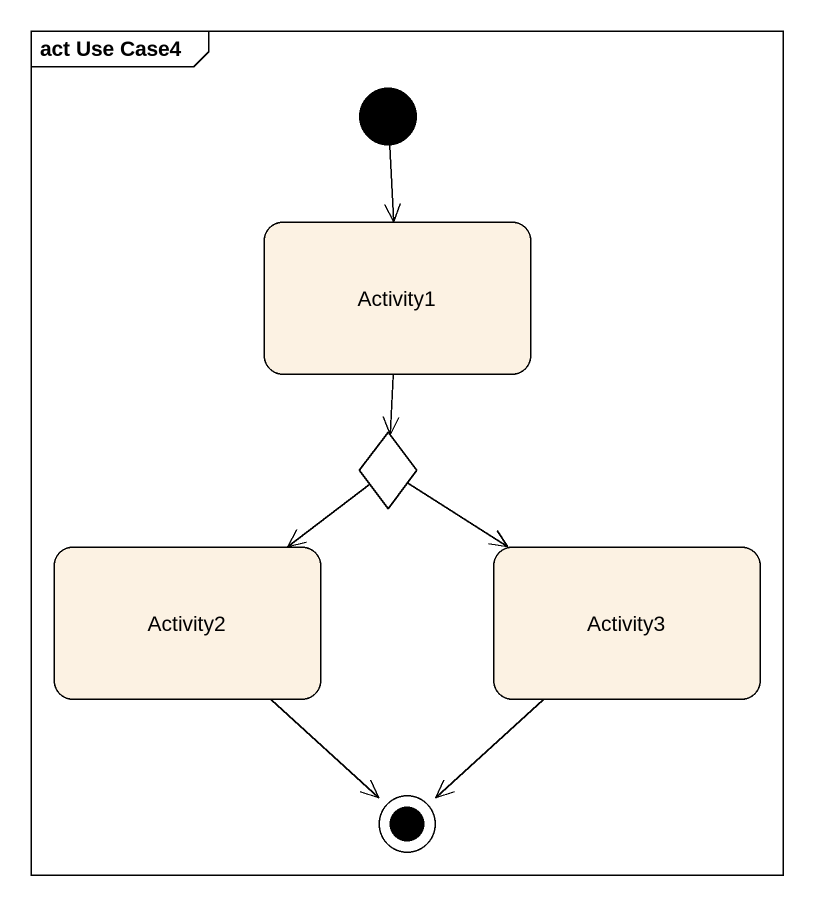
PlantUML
@startuml
mainframe act Use Case4
hide empty description
state Activity1
state choice1 <<choice>>
state Activity2
state Activity3
[*] --> Activity1
Activity1 --> choice1
choice1 --> Activity2
choice1 --> Activity3
Activity2 --> [*]
Activity3 --> [*]
@enduml
